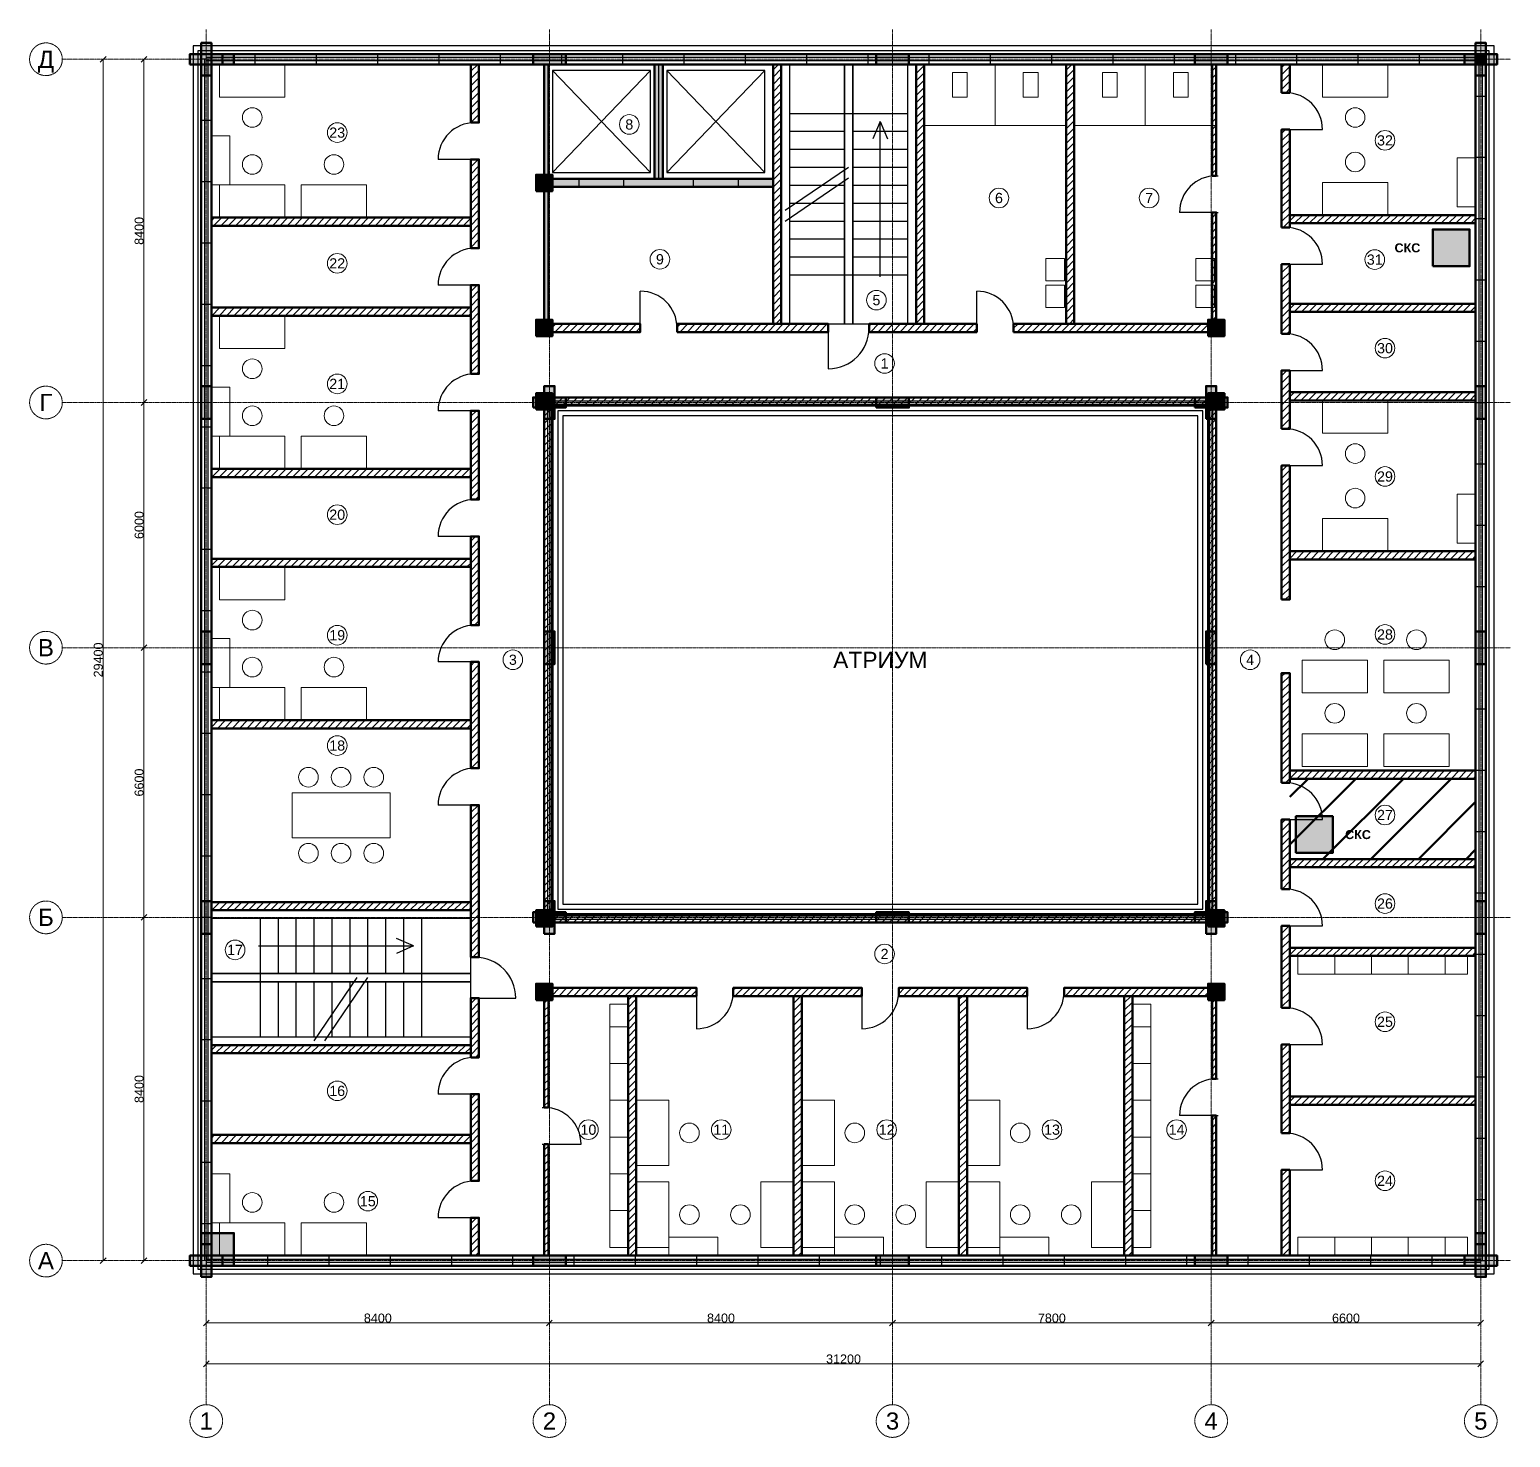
# Model space of a CAD drawing. Header units: millimetres. Extents: x -4325 to 31925, y -4325 to 30125.
import ezdxf
from ezdxf.enums import TextEntityAlignment as Align

# ---------------------------------------------------------------- set-up
doc = ezdxf.new("R2010")
doc.units = ezdxf.units.MM
doc.linetypes.add('CENTER2', pattern=[2.541, 1.587, -0.318, 0.318, -0.318])
for name, color, linetype, lineweight in [('A-ANNO-ROOM', 7, 'CONTINUOUS', 18), ('A-DIMS', 8, 'CONTINUOUS', 13), ('A-DOOR', 3, 'CONTINUOUS', 25), ('A-ELEV', 7, 'CONTINUOUS', 25), ('A-FACADE-PANEL', 8, 'CONTINUOUS', 25), ('A-FURN', 8, 'CONTINUOUS', 18), ('A-GLAZ-RIBBON', 5, 'CONTINUOUS', 25), ('A-GRID', 8, 'CENTER2', 13), ('A-HATCH', 9, 'CONTINUOUS', 9), ('A-OUTLINE', 7, 'CONTINUOUS', 50), ('A-SANI', 8, 'CONTINUOUS', 18), ('A-STAIR', 7, 'CONTINUOUS', 25), ('A-WALL-BLOCK', 9, 'CONTINUOUS', 50), ('A-WALL-RC', 7, 'CONTINUOUS', 50), ('E-SCS-RISER', 1, 'CONTINUOUS', 50), ('E-SERVER-ROOM', 1, 'CONTINUOUS', 50)]:
    doc.layers.add(name, color=color, linetype=linetype, lineweight=lineweight)
doc.styles.add('Arial', font='arial.ttf')
doc.styles.add('Arial-Bold', font='arialbd.ttf')
doc.styles.get("Standard").update_dxf_attribs({"font": 'arial.ttf'})

msp = doc.modelspace()

# ---------------------------------------------------------------- hatches: boundary and pattern name
at = {"layer": 'A-HATCH'}
h = msp.add_hatch(dxfattribs=at)
h.set_pattern_fill('ANSI31', scale=40)
h.paths.add_polyline_path([(6475, 27850), (6675, 27850), (6675, 29275), (6675, 29275), (6475, 29275), (6475, 29275)])
h = msp.add_hatch(dxfattribs=at)
h.set_pattern_fill('ANSI31', scale=40)
h.paths.add_polyline_path([(13875, 22925), (14075, 22925), (14075, 29275), (14075, 29275), (13875, 29275), (13875, 29275)])
h = msp.add_hatch(dxfattribs=at)
h.set_pattern_fill('ANSI31', scale=40)
h.paths.add_polyline_path([(17375, 22925), (17575, 22925), (17575, 29275), (17575, 29275), (17375, 29275), (17375, 29275)])
h = msp.add_hatch(dxfattribs=at)
h.set_pattern_fill('ANSI31', scale=40)
h.paths.add_polyline_path([(21050, 22925), (21250, 22925), (21250, 29275), (21250, 29275), (21050, 29275), (21050, 29275)])
h = msp.add_hatch(dxfattribs=at)
h.set_pattern_fill('ANSI31', scale=40)
h.paths.add_polyline_path([(24625, 26550), (24725, 26550), (24725, 29275), (24725, 29275), (24625, 29275), (24625, 29275)])
h = msp.add_hatch(dxfattribs=at)
h.set_pattern_fill('ANSI31', scale=40)
h.paths.add_polyline_path([(26325, 28580), (26525, 28580), (26525, 29275), (26525, 29275), (26325, 29275), (26325, 29275)])
h = msp.add_hatch(dxfattribs=at)
h.set_pattern_fill('ANSI31', scale=40)
h.paths.add_polyline_path([(26325, 25285), (26525, 25285), (26525, 27680), (26325, 27680)])
h = msp.add_hatch(dxfattribs=at)
h.set_pattern_fill('ANSI31', scale=40)
h.paths.add_polyline_path([(6475, 24775), (6675, 24775), (6675, 26950), (6475, 26950)])
h = msp.add_hatch(dxfattribs=at)
h.set_pattern_fill('ANSI31', scale=40)
h.paths.add_polyline_path([(125, 25325), (125, 25325), (6475, 25325), (6475, 25525), (125, 25525), (125, 25525)])
h = msp.add_hatch(dxfattribs=at)
h.set_pattern_fill('ANSI31', scale=40)
h.paths.add_polyline_path([(24625, 22925), (24725, 22925), (24725, 25650), (24625, 25650)])
h = msp.add_hatch(dxfattribs=at)
h.set_pattern_fill('ANSI31', scale=40)
h.paths.add_polyline_path([(26525, 25385), (31075, 25385), (31075, 25385), (31075, 25585), (31075, 25585), (26525, 25585)])
h = msp.add_hatch(dxfattribs=at)
h.set_pattern_fill('ANSI31', scale=40)
h.paths.add_polyline_path([(26325, 22683.5), (26525, 22683.5), (26525, 24385), (26325, 24385)])
h = msp.add_hatch(dxfattribs=at)
h.set_pattern_fill('ANSI31', scale=40)
h.paths.add_polyline_path([(6475, 21700), (6675, 21700), (6675, 23875), (6475, 23875)])
h = msp.add_hatch(dxfattribs=at)
h.set_pattern_fill('ANSI31', scale=40)
h.paths.add_polyline_path([(125, 23125), (125, 23125), (6475, 23125), (6475, 23325), (125, 23325), (125, 23325)])
h = msp.add_hatch(dxfattribs=at)
h.set_pattern_fill('ANSI31', scale=40)
h.paths.add_polyline_path([(26525, 23217), (31075, 23217), (31075, 23217), (31075, 23417), (31075, 23417), (26525, 23417)])
h = msp.add_hatch(dxfattribs=at)
h.set_pattern_fill('ANSI31', scale=40)
h.paths.add_polyline_path([(8275, 22725), (10625, 22725), (10625, 22925), (8275, 22925)])
h = msp.add_hatch(dxfattribs=at)
h.set_pattern_fill('ANSI31', scale=40)
h.paths.add_polyline_path([(11525, 22725), (15225, 22725), (15225, 22925), (11525, 22925)])
h = msp.add_hatch(dxfattribs=at)
h.set_pattern_fill('ANSI31', scale=40)
h.paths.add_polyline_path([(16225, 22725), (18862.5, 22725), (18862.5, 22925), (16225, 22925)])
h = msp.add_hatch(dxfattribs=at)
h.set_pattern_fill('ANSI31', scale=40)
h.paths.add_polyline_path([(19762.5, 22725), (24725, 22725), (24725, 22925), (19762.5, 22925)])
h = msp.add_hatch(dxfattribs=at)
h.set_pattern_fill('ANSI31', scale=40)
h.paths.add_polyline_path([(26325, 20355), (26525, 20355), (26525, 21783.5), (26325, 21783.5)])
h = msp.add_hatch(dxfattribs=at)
h.set_pattern_fill('ANSI31', scale=40)
h.paths.add_polyline_path([(8275, 20925), (24725, 20925), (24725, 21125), (8275, 21125)])
h = msp.add_hatch(dxfattribs=at)
h.set_pattern_fill('ANSI31', scale=40)
h.paths.add_polyline_path([(26525, 21050), (31075, 21050), (31075, 21050), (31075, 21250), (31075, 21250), (26525, 21250)])
h = msp.add_hatch(dxfattribs=at)
h.set_pattern_fill('ANSI31', scale=40)
h.paths.add_polyline_path([(6475, 18625), (6675, 18625), (6675, 20800), (6475, 20800)])
h = msp.add_hatch(dxfattribs=at)
h.set_pattern_fill('ANSI31', scale=40)
h.paths.add_polyline_path([(8275, 8475), (8475, 8475), (8475, 20925), (8275, 20925)])
h = msp.add_hatch(dxfattribs=at)
h.set_pattern_fill('ANSI31', scale=40)
h.paths.add_polyline_path([(24525, 8475), (24725, 8475), (24725, 20925), (24525, 20925)])
h = msp.add_hatch(dxfattribs=at)
h.set_pattern_fill('ANSI31', scale=40)
h.paths.add_polyline_path([(125, 19175), (125, 19175), (6475, 19175), (6475, 19375), (125, 19375), (125, 19375)])
h = msp.add_hatch(dxfattribs=at)
h.set_pattern_fill('ANSI31', scale=40)
h.paths.add_polyline_path([(26325, 16177), (26525, 16177), (26525, 19455), (26325, 19455)])
h = msp.add_hatch(dxfattribs=at)
h.set_pattern_fill('ANSI31', scale=40)
h.paths.add_polyline_path([(6475, 15550), (6675, 15550), (6675, 17725), (6475, 17725)])
h = msp.add_hatch(dxfattribs=at)
h.set_pattern_fill('ANSI31', scale=40)
h.paths.add_polyline_path([(125, 16975), (125, 16975), (6475, 16975), (6475, 17175), (125, 17175), (125, 17175)])
h = msp.add_hatch(dxfattribs=at)
h.set_pattern_fill('ANSI31', scale=40)
h.paths.add_polyline_path([(26525, 17160), (31075, 17160), (31075, 17160), (31075, 17360), (31075, 17360), (26525, 17360)])
h = msp.add_hatch(dxfattribs=at)
h.set_pattern_fill('ANSI31', scale=40)
h.paths.add_polyline_path([(6475, 12050), (6675, 12050), (6675, 14650), (6475, 14650)])
h = msp.add_hatch(dxfattribs=at)
h.set_pattern_fill('ANSI31', scale=40)
h.paths.add_polyline_path([(26325, 11694), (26525, 11694), (26525, 14377), (26325, 14377)])
h = msp.add_hatch(dxfattribs=at)
h.set_pattern_fill('ANSI31', scale=40)
h.paths.add_polyline_path([(125, 13025), (125, 13025), (6475, 13025), (6475, 13225), (125, 13225), (125, 13225)])
h = msp.add_hatch(dxfattribs=at)
h.set_pattern_fill('ANSI31', scale=40)
h.paths.add_polyline_path([(26525, 11794), (31075, 11794), (31075, 11794), (31075, 11994), (31075, 11994), (26525, 11994)])
h = msp.add_hatch(dxfattribs=at)
h.set_pattern_fill('ANSI31', scale=40)
h.paths.add_polyline_path([(6475, 7425), (6675, 7425), (6675, 11150), (6475, 11150)])
h = msp.add_hatch(dxfattribs=at)
h.set_pattern_fill('ANSI31', scale=40)
h.paths.add_polyline_path([(26325, 9092), (26525, 9092), (26525, 10794), (26325, 10794)])
h = msp.add_hatch(dxfattribs=at)
h.set_pattern_fill('ANSI31', scale=40)
h.paths.add_polyline_path([(26525, 9626), (31075, 9626), (31075, 9626), (31075, 9826), (31075, 9826), (26525, 9826)])
h = msp.add_hatch(dxfattribs=at)
h.set_pattern_fill('ANSI31', scale=40)
h.paths.add_polyline_path([(125, 8575), (125, 8575), (6475, 8575), (6475, 8775), (125, 8775), (125, 8775)])
h = msp.add_hatch(dxfattribs=at)
h.set_pattern_fill('ANSI31', scale=40)
h.paths.add_polyline_path([(8275, 8275), (24725, 8275), (24725, 8475), (8275, 8475)])
h = msp.add_hatch(dxfattribs=at)
h.set_pattern_fill('ANSI31', scale=40)
h.paths.add_polyline_path([(26325, 6186.5), (26525, 6186.5), (26525, 8192), (26325, 8192)])
h = msp.add_hatch(dxfattribs=at)
h.set_pattern_fill('ANSI31', scale=40)
h.paths.add_polyline_path([(26525, 7458), (31075, 7458), (31075, 7458), (31075, 7658), (31075, 7658), (26525, 7658)])
h = msp.add_hatch(dxfattribs=at)
h.set_pattern_fill('ANSI31', scale=40)
h.paths.add_polyline_path([(8275, 6475), (12001.5, 6475), (12001.5, 6675), (8275, 6675)])
h = msp.add_hatch(dxfattribs=at)
h.set_pattern_fill('ANSI31', scale=40)
h.paths.add_polyline_path([(12901.5, 6475), (16050, 6475), (16050, 6675), (12901.5, 6675)])
h = msp.add_hatch(dxfattribs=at)
h.set_pattern_fill('ANSI31', scale=40)
h.paths.add_polyline_path([(16950, 6475), (20098.5, 6475), (20098.5, 6675), (16950, 6675)])
h = msp.add_hatch(dxfattribs=at)
h.set_pattern_fill('ANSI31', scale=40)
h.paths.add_polyline_path([(20998.5, 6475), (24725, 6475), (24725, 6675), (20998.5, 6675)])
h = msp.add_hatch(dxfattribs=at)
h.set_pattern_fill('ANSI31', scale=40)
h.paths.add_polyline_path([(6475, 4975), (6675, 4975), (6675, 6425), (6475, 6425)])
h = msp.add_hatch(dxfattribs=at)
h.set_pattern_fill('ANSI31', scale=40)
h.paths.add_polyline_path([(8275, 3750), (8375, 3750), (8375, 6475), (8275, 6475)])
h = msp.add_hatch(dxfattribs=at)
h.set_pattern_fill('ANSI31', scale=40)
h.paths.add_polyline_path([(10327, 125), (10527, 125), (10527, 125), (10527, 6475), (10327, 6475), (10327, 125)])
h = msp.add_hatch(dxfattribs=at)
h.set_pattern_fill('ANSI31', scale=40)
h.paths.add_polyline_path([(14376, 125), (14576, 125), (14576, 125), (14576, 6475), (14376, 6475), (14376, 125)])
h = msp.add_hatch(dxfattribs=at)
h.set_pattern_fill('ANSI31', scale=40)
h.paths.add_polyline_path([(18424, 125), (18624, 125), (18624, 125), (18624, 6475), (18424, 6475), (18424, 125)])
h = msp.add_hatch(dxfattribs=at)
h.set_pattern_fill('ANSI31', scale=40)
h.paths.add_polyline_path([(22473, 125), (22673, 125), (22673, 125), (22673, 6475), (22473, 6475), (22473, 125)])
h = msp.add_hatch(dxfattribs=at)
h.set_pattern_fill('ANSI31', scale=40)
h.paths.add_polyline_path([(24625, 4450), (24725, 4450), (24725, 6475), (24625, 6475)])
h = msp.add_hatch(dxfattribs=at)
h.set_pattern_fill('ANSI31', scale=40)
h.paths.add_polyline_path([(125, 5075), (125, 5075), (6475, 5075), (6475, 5275), (125, 5275), (125, 5275)])
h = msp.add_hatch(dxfattribs=at)
h.set_pattern_fill('ANSI31', scale=40)
h.paths.add_polyline_path([(26325, 3120), (26525, 3120), (26525, 5286.5), (26325, 5286.5)])
h = msp.add_hatch(dxfattribs=at)
h.set_pattern_fill('ANSI31', scale=40)
h.paths.add_polyline_path([(6475, 1950), (6675, 1950), (6675, 4075), (6475, 4075)])
h = msp.add_hatch(dxfattribs=at)
h.set_pattern_fill('ANSI31', scale=40)
h.paths.add_polyline_path([(26525, 3815), (31075, 3815), (31075, 3815), (31075, 4015), (31075, 4015), (26525, 4015)])
h = msp.add_hatch(dxfattribs=at)
h.set_pattern_fill('ANSI31', scale=40)
h.paths.add_polyline_path([(24625, 125), (24725, 125), (24725, 125), (24725, 3550), (24625, 3550), (24625, 125)])
h = msp.add_hatch(dxfattribs=at)
h.set_pattern_fill('ANSI31', scale=40)
h.paths.add_polyline_path([(125, 2875), (125, 2875), (6475, 2875), (6475, 3075), (125, 3075), (125, 3075)])
h = msp.add_hatch(dxfattribs=at)
h.set_pattern_fill('ANSI31', scale=40)
h.paths.add_polyline_path([(8275, 125), (8375, 125), (8375, 125), (8375, 2850), (8275, 2850), (8275, 125)])
h = msp.add_hatch(dxfattribs=at)
h.set_pattern_fill('ANSI31', scale=40)
h.paths.add_polyline_path([(26325, 125), (26525, 125), (26525, 125), (26525, 2220), (26325, 2220), (26325, 125)])
h = msp.add_hatch(dxfattribs=at)
h.set_pattern_fill('ANSI31', scale=40)
h.paths.add_polyline_path([(6475, 125), (6675, 125), (6675, 125), (6675, 1050), (6475, 1050), (6475, 125)])
at = {"layer": 'A-WALL-RC'}
h = msp.add_hatch(color=7, dxfattribs=at)
h.dxf.hatch_style = 1
h.paths.add_polyline_path([(-125, 29000), (125, 29000), (125, 29800), (-125, 29800)])
h = msp.add_hatch(color=7, dxfattribs=at)
h.dxf.hatch_style = 1
h.paths.add_polyline_path([(31075, 29000), (31325, 29000), (31325, 29800), (31075, 29800)])
h = msp.add_hatch(color=7, dxfattribs=at)
h.dxf.hatch_style = 1
h.paths.add_polyline_path([(-400, 29275), (400, 29275), (400, 29525), (-400, 29525)])
h = msp.add_hatch(color=7, dxfattribs=at)
h.dxf.hatch_style = 1
h.paths.add_polyline_path([(-125, 29275), (675, 29275), (675, 29525), (-125, 29525)])
h = msp.add_hatch(color=7, dxfattribs=at)
h.dxf.hatch_style = 1
h.paths.add_polyline_path([(8000, 29275), (8800, 29275), (8800, 29525), (8000, 29525)])
h = msp.add_hatch(color=7, dxfattribs=at)
h.dxf.hatch_style = 1
h.paths.add_polyline_path([(16400, 29275), (17200, 29275), (17200, 29525), (16400, 29525)])
h = msp.add_hatch(color=7, dxfattribs=at)
h.dxf.hatch_style = 1
h.paths.add_polyline_path([(24200, 29275), (25000, 29275), (25000, 29525), (24200, 29525)])
h = msp.add_hatch(color=7, dxfattribs=at)
h.dxf.hatch_style = 1
h.paths.add_polyline_path([(30800, 29275), (31600, 29275), (31600, 29525), (30800, 29525)])
h = msp.add_hatch(color=7, dxfattribs=at)
h.dxf.hatch_style = 1
h.paths.add_polyline_path([(31075, 29275), (31325, 29275), (31325, 29525), (31075, 29525)])
h = msp.add_hatch(color=7, dxfattribs=at)
h.dxf.hatch_style = 1
h.paths.add_polyline_path([(8275, 26475), (8375, 26475), (8375, 29275), (8375, 29275), (8275, 29275), (8275, 29275)])
h = msp.add_hatch(color=7, dxfattribs=at)
h.dxf.hatch_style = 1
h.paths.add_polyline_path([(10975, 26475), (11175, 26475), (11175, 29275), (11175, 29275), (10975, 29275), (10975, 29275)])
h = msp.add_hatch(color=7, dxfattribs=at)
h.dxf.hatch_style = 1
h.paths.add_polyline_path([(8075, 26175), (8475, 26175), (8475, 26575), (8075, 26575)])
h = msp.add_hatch(color=7, dxfattribs=at)
h.dxf.hatch_style = 1
h.paths.add_polyline_path([(8275, 26275), (13875, 26275), (13875, 26475), (8275, 26475)])
h = msp.add_hatch(color=7, dxfattribs=at)
h.dxf.hatch_style = 1
h.paths.add_polyline_path([(8275, 22925), (8375, 22925), (8375, 26275), (8275, 26275)])
h = msp.add_hatch(color=7, dxfattribs=at)
h.dxf.hatch_style = 1
h.paths.add_polyline_path([(8075, 22625), (8475, 22625), (8475, 23025), (8075, 23025)])
h = msp.add_hatch(color=7, dxfattribs=at)
h.dxf.hatch_style = 1
h.paths.add_polyline_path([(24525, 22625), (24925, 22625), (24925, 23025), (24525, 23025)])
h = msp.add_hatch(color=7, dxfattribs=at)
h.dxf.hatch_style = 1
h.paths.add_polyline_path([(-125, 20600), (125, 20600), (125, 21400), (-125, 21400)])
h = msp.add_hatch(color=7, dxfattribs=at)
h.dxf.hatch_style = 1
h.paths.add_polyline_path([(8275, 20600), (8525, 20600), (8525, 21400), (8275, 21400)])
h = msp.add_hatch(color=7, dxfattribs=at)
h.dxf.hatch_style = 1
h.paths.add_polyline_path([(24475, 20600), (24725, 20600), (24725, 21400), (24475, 21400)])
h = msp.add_hatch(color=7, dxfattribs=at)
h.dxf.hatch_style = 1
h.paths.add_polyline_path([(31075, 20600), (31325, 20600), (31325, 21400), (31075, 21400)])
h = msp.add_hatch(color=7, dxfattribs=at)
h.dxf.hatch_style = 1
h.paths.add_polyline_path([(8000, 20875), (8800, 20875), (8800, 21125), (8000, 21125)])
h = msp.add_hatch(color=7, dxfattribs=at)
h.dxf.hatch_style = 1
h.paths.add_polyline_path([(8075, 20825), (8475, 20825), (8475, 21225), (8075, 21225)])
h = msp.add_hatch(color=7, dxfattribs=at)
h.dxf.hatch_style = 1
h.paths.add_polyline_path([(16400, 20875), (17200, 20875), (17200, 21125), (16400, 21125)])
h = msp.add_hatch(color=7, dxfattribs=at)
h.dxf.hatch_style = 1
h.paths.add_polyline_path([(24200, 20875), (25000, 20875), (25000, 21125), (24200, 21125)])
h = msp.add_hatch(color=7, dxfattribs=at)
h.dxf.hatch_style = 1
h.paths.add_polyline_path([(24525, 20825), (24925, 20825), (24925, 21225), (24525, 21225)])
h = msp.add_hatch(color=7, dxfattribs=at)
h.dxf.hatch_style = 1
h.paths.add_polyline_path([(-125, 14600), (125, 14600), (125, 15400), (-125, 15400)])
h = msp.add_hatch(color=7, dxfattribs=at)
h.dxf.hatch_style = 1
h.paths.add_polyline_path([(8275, 14600), (8525, 14600), (8525, 15400), (8275, 15400)])
h = msp.add_hatch(color=7, dxfattribs=at)
h.dxf.hatch_style = 1
h.paths.add_polyline_path([(24475, 14600), (24725, 14600), (24725, 15400), (24475, 15400)])
h = msp.add_hatch(color=7, dxfattribs=at)
h.dxf.hatch_style = 1
h.paths.add_polyline_path([(31075, 14600), (31325, 14600), (31325, 15400), (31075, 15400)])
h = msp.add_hatch(color=7, dxfattribs=at)
h.dxf.hatch_style = 1
h.paths.add_polyline_path([(-125, 8000), (125, 8000), (125, 8800), (-125, 8800)])
h = msp.add_hatch(color=7, dxfattribs=at)
h.dxf.hatch_style = 1
h.paths.add_polyline_path([(8275, 8000), (8525, 8000), (8525, 8800), (8275, 8800)])
h = msp.add_hatch(color=7, dxfattribs=at)
h.dxf.hatch_style = 1
h.paths.add_polyline_path([(24475, 8000), (24725, 8000), (24725, 8800), (24475, 8800)])
h = msp.add_hatch(color=7, dxfattribs=at)
h.dxf.hatch_style = 1
h.paths.add_polyline_path([(31075, 8000), (31325, 8000), (31325, 8800), (31075, 8800)])
h = msp.add_hatch(color=7, dxfattribs=at)
h.dxf.hatch_style = 1
h.paths.add_polyline_path([(8000, 8275), (8800, 8275), (8800, 8525), (8000, 8525)])
h = msp.add_hatch(color=7, dxfattribs=at)
h.dxf.hatch_style = 1
h.paths.add_polyline_path([(8075, 8175), (8475, 8175), (8475, 8575), (8075, 8575)])
h = msp.add_hatch(color=7, dxfattribs=at)
h.dxf.hatch_style = 1
h.paths.add_polyline_path([(16400, 8275), (17200, 8275), (17200, 8525), (16400, 8525)])
h = msp.add_hatch(color=7, dxfattribs=at)
h.dxf.hatch_style = 1
h.paths.add_polyline_path([(24200, 8275), (25000, 8275), (25000, 8525), (24200, 8525)])
h = msp.add_hatch(color=7, dxfattribs=at)
h.dxf.hatch_style = 1
h.paths.add_polyline_path([(24525, 8175), (24925, 8175), (24925, 8575), (24525, 8575)])
h = msp.add_hatch(color=7, dxfattribs=at)
h.dxf.hatch_style = 1
h.paths.add_polyline_path([(8075, 6375), (8475, 6375), (8475, 6775), (8075, 6775)])
h = msp.add_hatch(color=7, dxfattribs=at)
h.dxf.hatch_style = 1
h.paths.add_polyline_path([(24525, 6375), (24925, 6375), (24925, 6775), (24525, 6775)])
h = msp.add_hatch(color=7, dxfattribs=at)
h.dxf.hatch_style = 1
h.paths.add_polyline_path([(-125, -125), (675, -125), (675, 675), (-125, 675)])
h = msp.add_hatch(color=7, dxfattribs=at)
h.dxf.hatch_style = 1
h.paths.add_polyline_path([(-125, -400), (125, -400), (125, 400), (-125, 400)])
h = msp.add_hatch(color=7, dxfattribs=at)
h.dxf.hatch_style = 1
h.paths.add_polyline_path([(31075, -125), (31325, -125), (31325, 675), (31075, 675)])
h = msp.add_hatch(color=7, dxfattribs=at)
h.dxf.hatch_style = 1
h.paths.add_polyline_path([(31075, -400), (31325, -400), (31325, 400), (31075, 400)])
h = msp.add_hatch(color=7, dxfattribs=at)
h.dxf.hatch_style = 1
h.paths.add_polyline_path([(-400, -125), (400, -125), (400, 125), (-400, 125)])
h = msp.add_hatch(color=7, dxfattribs=at)
h.dxf.hatch_style = 1
h.paths.add_polyline_path([(8000, -125), (8800, -125), (8800, 125), (8000, 125)])
h = msp.add_hatch(color=7, dxfattribs=at)
h.dxf.hatch_style = 1
h.paths.add_polyline_path([(16400, -125), (17200, -125), (17200, 125), (16400, 125)])
h = msp.add_hatch(color=7, dxfattribs=at)
h.dxf.hatch_style = 1
h.paths.add_polyline_path([(24200, -125), (25000, -125), (25000, 125), (24200, 125)])
h = msp.add_hatch(color=7, dxfattribs=at)
h.dxf.hatch_style = 1
h.paths.add_polyline_path([(30800, -125), (31600, -125), (31600, 125), (30800, 125)])
at = {"layer": 'E-SCS-RISER'}
h = msp.add_hatch(color=7, dxfattribs=at)
h.dxf.hatch_style = 1
h.paths.add_polyline_path([(30025, 24335), (30925, 24335), (30925, 25235), (30025, 25235)])
h = msp.add_hatch(color=7, dxfattribs=at)
h.dxf.hatch_style = 1
h.paths.add_polyline_path([(26675, 9976), (27575, 9976), (27575, 10876), (26675, 10876)])
at = {"layer": 'E-SERVER-ROOM'}
h = msp.add_hatch(dxfattribs=at)
h.set_pattern_fill('ANSI31', scale=260)
h.paths.add_polyline_path([(26525, 9826), (31075, 9826), (31075, 11794), (26525, 11794)])

# ---------------------------------------------------------------- linework, layer by layer
at = {"layer": 'A-ANNO-ROOM'}
for centre in [(10355, 27805), (3205, 27605), (28855, 27415), (19405, 26005), (23080, 26005), (11105, 24505), (28605, 24497), (3205, 24405), (16405, 23505), (28855, 22330), (16605, 21955), (3205, 21455), (28855, 19190), (3205, 18255), (3205, 15305), (28855, 15324), (7505, 14705), (25555, 14705), (3205, 12605), (28855, 10906), (28855, 8738), (705, 7605), (16605, 7505), (28855, 5845), (3205, 4155), (9355, 3205), (12607, 3205), (16656, 3205), (20704, 3205), (23753, 3205), (28855, 1955), (3955, 1455)]:
    msp.add_circle(centre, 240, dxfattribs=at)
at = {"layer": 'A-DIMS'}
for p, q in [((-2595.71, 29329.29), (-2454.29, 29470.71)), ((-2525, 0), (-2525, 29400)), ((-1595.71, 29329.29), (-1454.29, 29470.71)), ((-1525, 21000), (-1525, 29400)), ((-1595.71, 20929.29), (-1454.29, 21070.71)), ((-1595.71, 20929.29), (-1454.29, 21070.71)), ((-1525, 15000), (-1525, 21000)), ((-1595.71, 14929.29), (-1454.29, 15070.71)), ((-1595.71, 14929.29), (-1454.29, 15070.71)), ((-1525, 8400), (-1525, 15000)), ((-1595.71, 8329.29), (-1454.29, 8470.71)), ((-1595.71, 8329.29), (-1454.29, 8470.71)), ((-1525, 0), (-1525, 8400)), ((-2595.71, -70.71), (-2454.29, 70.71)), ((-1595.71, -70.71), (-1454.29, 70.71)), ((-70.71, -1595.71), (70.71, -1454.29)), ((0, -1525), (8400, -1525)), ((8329.29, -1595.71), (8470.71, -1454.29)), ((8329.29, -1595.71), (8470.71, -1454.29)), ((8400, -1525), (16800, -1525)), ((16729.29, -1595.71), (16870.71, -1454.29)), ((16729.29, -1595.71), (16870.71, -1454.29)), ((16800, -1525), (24600, -1525)), ((24529.29, -1595.71), (24670.71, -1454.29)), ((24529.29, -1595.71), (24670.71, -1454.29)), ((24600, -1525), (31200, -1525)), ((31129.29, -1595.71), (31270.71, -1454.29)), ((-70.71, -2595.71), (70.71, -2454.29)), ((0, -2525), (31200, -2525)), ((31129.29, -2595.71), (31270.71, -2454.29))]:
    msp.add_line(p, q, dxfattribs=at)
at = {"layer": 'A-DOOR'}
for p, q in [((26325, 28580), (26525, 28580)), ((6475, 27850), (6675, 27850)), ((26325, 27680), (26525, 27680)), ((26425, 27680), (27325, 27680)), ((6575, 26950), (5675, 26950)), ((6475, 26950), (6675, 26950)), ((9125, 26275), (9125, 26475)), ((10225, 26275), (10225, 26475)), ((11925, 26275), (11925, 26475)), ((13025, 26275), (13025, 26475)), ((24675, 26550), (24775, 26550)), ((24725, 25650), (23825, 25650)), ((24675, 25650), (24775, 25650)), ((26325, 25285), (26525, 25285)), ((6475, 24775), (6675, 24775)), ((26325, 24385), (26525, 24385)), ((26425, 24385), (27325, 24385)), ((6575, 23875), (5675, 23875)), ((6475, 23875), (6675, 23875)), ((10625, 22825), (10625, 23725)), ((18862.5, 22825), (18862.5, 23725)), ((10625, 22725), (10625, 22925)), ((11525, 22725), (11525, 22925)), ((15225, 22725), (15225, 22925)), ((16225, 22725), (16225, 22925)), ((18862.5, 22725), (18862.5, 22925)), ((19762.5, 22725), (19762.5, 22925)), ((15225, 22825), (15225, 21825)), ((26325, 22683.5), (26525, 22683.5)), ((26325, 21783.5), (26525, 21783.5)), ((26425, 21783.5), (27325, 21783.5)), ((6475, 21700), (6675, 21700)), ((6575, 20800), (5675, 20800)), ((6475, 20800), (6675, 20800)), ((26325, 20355), (26525, 20355)), ((26325, 19455), (26525, 19455)), ((26425, 19455), (27325, 19455)), ((6475, 18625), (6675, 18625)), ((6575, 17725), (5675, 17725)), ((6475, 17725), (6675, 17725)), ((26325, 16177), (26525, 16177)), ((6475, 15550), (6675, 15550)), ((6575, 14650), (5675, 14650)), ((6475, 14650), (6675, 14650)), ((26325, 14377), (26525, 14377)), ((6475, 12050), (6675, 12050)), ((26325, 11694), (26525, 11694)), ((6575, 11150), (5675, 11150)), ((6475, 11150), (6675, 11150)), ((26325, 10794), (26525, 10794)), ((26425, 10794), (27325, 10794)), ((26325, 9092), (26525, 9092)), ((26325, 8192), (26525, 8192)), ((26425, 8192), (27325, 8192)), ((6475, 7425), (6675, 7425)), ((12001.5, 6475), (12001.5, 6675)), ((12001.5, 6575), (12001.5, 5675)), ((12901.5, 6475), (12901.5, 6675)), ((16050, 6475), (16050, 6675)), ((16050, 6575), (16050, 5675)), ((16950, 6475), (16950, 6675)), ((20098.5, 6475), (20098.5, 6675)), ((20098.5, 6575), (20098.5, 5675)), ((20998.5, 6475), (20998.5, 6675)), ((6475, 6425), (6675, 6425)), ((6575, 6425), (7575, 6425)), ((26325, 6186.5), (26525, 6186.5)), ((26325, 5286.5), (26525, 5286.5)), ((26425, 5286.5), (27325, 5286.5)), ((6475, 4975), (6675, 4975)), ((24675, 4450), (24775, 4450)), ((6575, 4075), (5675, 4075)), ((6475, 4075), (6675, 4075)), ((8225, 3750), (8325, 3750)), ((24725, 3550), (23825, 3550)), ((24675, 3550), (24775, 3550)), ((26325, 3120), (26525, 3120)), ((8225, 2850), (8325, 2850)), ((8275, 2850), (9175, 2850)), ((26325, 2220), (26525, 2220)), ((26425, 2220), (27325, 2220)), ((6475, 1950), (6675, 1950)), ((6575, 1050), (5675, 1050)), ((6475, 1050), (6675, 1050))]:
    msp.add_line(p, q, dxfattribs=at)
for centre, radius, start, end in [((26425, 27680), 900, 0, 90), ((6575, 26950), 900, 90, 180), ((24725, 25650), 900, 90, 180), ((26425, 24385), 900, 0, 90), ((6575, 23875), 900, 90, 180), ((10625, 22825), 900, 0, 90), ((18862.5, 22825), 900, 0, 90), ((15225, 22825), 1000, -90, 0), ((26425, 21783.5), 900, 0, 90), ((6575, 20800), 900, 90, 180), ((26425, 19455), 900, 0, 90), ((6575, 17725), 900, 90, 180), ((6575, 14650), 900, 90, 180), ((6575, 11150), 900, 90, 180), ((26425, 10794), 900, 0, 90), ((26425, 8192), 900, 0, 90), ((6575, 6425), 1000, 0, 90), ((12001.5, 6575), 900, -90, 0), ((16050, 6575), 900, -90, 0), ((20098.5, 6575), 900, -90, 0), ((26425, 5286.5), 900, 0, 90), ((6575, 4075), 900, 90, 180), ((24725, 3550), 900, 90, 180), ((8275, 2850), 900, 0, 90), ((26425, 2220), 900, 0, 90), ((6575, 1050), 900, 90, 180)]:
    msp.add_arc(centre, radius, start, end, dxfattribs=at)
at = {"layer": 'A-ELEV'}
for p, q in [((8475, 26625), (10875, 29125)), ((8475, 29125), (10875, 26625)), ((11075, 26475), (11075, 29275)), ((11275, 26625), (13675, 29125)), ((11275, 29125), (13675, 26625))]:
    msp.add_line(p, q, dxfattribs=at)
for points in [[(8475, 26625), (10875, 26625), (10875, 29125), (8475, 29125)], [(11275, 26625), (13675, 26625), (13675, 29125), (11275, 29125)]]:
    msp.add_lwpolyline(points, close=True, dxfattribs=at)
at = {"layer": 'A-FACADE-PANEL'}
for points in [[(-325, -325), (31525, -325), (31525, 29725), (-325, 29725)], [(-205, -205), (31405, -205), (31405, 29605), (-205, 29605)], [(8605, 8605), (24395, 8605), (24395, 20795), (8605, 20795)], [(8725, 8725), (24275, 8725), (24275, 20675), (8725, 20675)]]:
    msp.add_lwpolyline(points, close=True, dxfattribs=at)
at = {"layer": 'A-FURN'}
for p, q in [((27625, 7008), (27625, 7458)), ((28525, 7008), (28525, 7458)), ((29425, 7008), (29425, 7458)), ((30325, 7008), (30325, 7458)), ((9877, 5725), (10327, 5725)), ((22673, 5725), (23123, 5725)), ((9877, 4825), (10327, 4825)), ((22673, 4825), (23123, 4825)), ((9877, 3925), (10327, 3925)), ((22673, 3925), (23123, 3925)), ((9877, 3025), (10327, 3025)), ((22673, 3025), (23123, 3025)), ((9877, 2125), (10327, 2125)), ((22673, 2125), (23123, 2125)), ((9877, 1225), (10327, 1225)), ((22673, 1225), (23123, 1225)), ((27625, 125), (27625, 575)), ((28525, 125), (28525, 575)), ((29425, 125), (29425, 575)), ((30325, 125), (30325, 575))]:
    msp.add_line(p, q, dxfattribs=at)
for points in [[(325, 28475), (1925, 28475), (1925, 29275), (325, 29275)], [(27325, 28475), (28925, 28475), (28925, 29275), (27325, 29275)], [(125, 26325), (575, 26325), (575, 27525), (125, 27525)], [(30625, 25785), (31075, 25785), (31075, 26985), (30625, 26985)], [(325, 25525), (1925, 25525), (1925, 26325), (325, 26325)], [(2325, 25525), (3925, 25525), (3925, 26325), (2325, 26325)], [(27325, 25585), (28925, 25585), (28925, 26385), (27325, 26385)], [(325, 22325), (1925, 22325), (1925, 23125), (325, 23125)], [(125, 20175), (575, 20175), (575, 21375), (125, 21375)], [(27325, 20250), (28925, 20250), (28925, 21050), (27325, 21050)], [(325, 19375), (1925, 19375), (1925, 20175), (325, 20175)], [(2325, 19375), (3925, 19375), (3925, 20175), (2325, 20175)], [(30625, 17560), (31075, 17560), (31075, 18760), (30625, 18760)], [(27325, 17360), (28925, 17360), (28925, 18160), (27325, 18160)], [(325, 16175), (1925, 16175), (1925, 16975), (325, 16975)], [(125, 14025), (575, 14025), (575, 15225), (125, 15225)], [(26825, 13894), (28425, 13894), (28425, 14694), (26825, 14694)], [(28825, 13894), (30425, 13894), (30425, 14694), (28825, 14694)], [(325, 13225), (1925, 13225), (1925, 14025), (325, 14025)], [(2325, 13225), (3925, 13225), (3925, 14025), (2325, 14025)], [(26825, 12094), (28425, 12094), (28425, 12894), (26825, 12894)], [(28825, 12094), (30425, 12094), (30425, 12894), (28825, 12894)], [(2100, 10350), (4500, 10350), (4500, 11450), (2100, 11450)], [(26725, 7008), (30875, 7008), (30875, 7458), (26725, 7458)], [(9877, 325), (10327, 325), (10327, 6275), (9877, 6275)], [(22673, 325), (23123, 325), (23123, 6275), (22673, 6275)], [(10527, 2325), (11327, 2325), (11327, 3925), (10527, 3925)], [(14576, 2325), (15376, 2325), (15376, 3925), (14576, 3925)], [(18624, 2325), (19424, 2325), (19424, 3925), (18624, 3925)], [(125, 925), (575, 925), (575, 2125), (125, 2125)], [(10527, 325), (11327, 325), (11327, 1925), (10527, 1925)], [(13576, 325), (14376, 325), (14376, 1925), (13576, 1925)], [(14576, 325), (15376, 325), (15376, 1925), (14576, 1925)], [(17624, 325), (18424, 325), (18424, 1925), (17624, 1925)], [(18624, 325), (19424, 325), (19424, 1925), (18624, 1925)], [(21673, 325), (22473, 325), (22473, 1925), (21673, 1925)], [(325, 125), (1925, 125), (1925, 925), (325, 925)], [(2325, 125), (3925, 125), (3925, 925), (2325, 925)], [(11327, 125), (12527, 125), (12527, 575), (11327, 575)], [(15376, 125), (16576, 125), (16576, 575), (15376, 575)], [(19424, 125), (20624, 125), (20624, 575), (19424, 575)], [(26725, 125), (30875, 125), (30875, 575), (26725, 575)]]:
    msp.add_lwpolyline(points, close=True, dxfattribs=at)
for centre in [(1125, 27975), (28125, 27975), (1125, 26825), (3125, 26825), (28125, 26885), (1125, 21825), (1125, 20675), (3125, 20675), (28125, 19750), (28125, 18660), (1125, 15675), (27625, 15194), (29625, 15194), (1125, 14525), (3125, 14525), (27625, 13394), (29625, 13394), (2500, 11830), (3300, 11830), (4100, 11830), (2500, 9970), (3300, 9970), (4100, 9970), (11827, 3125), (15876, 3125), (19924, 3125), (1125, 1425), (3125, 1425), (11827, 1125), (13076, 1125), (15876, 1125), (17124, 1125), (19924, 1125), (21173, 1125)]:
    msp.add_circle(centre, 240, dxfattribs=at)
at = {"layer": 'A-GLAZ-RIBBON'}
for p, q in [((125, 29400), (-125, 29400)), ((-40, 29400), (-40, 0)), ((31200, 29440), (0, 29440)), ((40, 29400), (40, 0)), ((1200, 29275), (1200, 29525)), ((2700, 29275), (2700, 29525)), ((4200, 29275), (4200, 29525)), ((5700, 29275), (5700, 29525)), ((7200, 29275), (7200, 29525)), ((8700, 29275), (8700, 29525)), ((10200, 29275), (10200, 29525)), ((11700, 29275), (11700, 29525)), ((13200, 29275), (13200, 29525)), ((14700, 29275), (14700, 29525)), ((16200, 29275), (16200, 29525)), ((17700, 29275), (17700, 29525)), ((19200, 29275), (19200, 29525)), ((20700, 29275), (20700, 29525)), ((22200, 29275), (22200, 29525)), ((23700, 29275), (23700, 29525)), ((25200, 29275), (25200, 29525)), ((26700, 29275), (26700, 29525)), ((28200, 29275), (28200, 29525)), ((29700, 29275), (29700, 29525)), ((31160, 0), (31160, 29400)), ((31200, 29275), (31200, 29525)), ((31240, 0), (31240, 29400)), ((31200, 29360), (0, 29360)), ((31075, 28500), (31325, 28500)), ((125, 27900), (-125, 27900)), ((31075, 27000), (31325, 27000)), ((125, 26400), (-125, 26400)), ((31075, 25500), (31325, 25500)), ((125, 24900), (-125, 24900)), ((31075, 24000), (31325, 24000)), ((125, 23400), (-125, 23400)), ((31075, 22500), (31325, 22500)), ((125, 21900), (-125, 21900)), ((8400, 21040), (24600, 21040)), ((8360, 8400), (8360, 21000)), ((8400, 20960), (24600, 20960)), ((8440, 8400), (8440, 21000)), ((24560, 8400), (24560, 21000)), ((24640, 8400), (24640, 21000)), ((31075, 21000), (31325, 21000)), ((125, 20400), (-125, 20400)), ((31075, 19500), (31325, 19500)), ((125, 18900), (-125, 18900)), ((31075, 18000), (31325, 18000)), ((125, 17400), (-125, 17400)), ((31075, 16500), (31325, 16500)), ((125, 15900), (-125, 15900)), ((31075, 15000), (31325, 15000)), ((125, 14400), (-125, 14400)), ((31075, 13500), (31325, 13500)), ((125, 12900), (-125, 12900)), ((31075, 12000), (31325, 12000)), ((125, 11400), (-125, 11400)), ((31075, 10500), (31325, 10500)), ((125, 9900), (-125, 9900)), ((31075, 9000), (31325, 9000)), ((125, 8400), (-125, 8400)), ((8400, 8440), (24600, 8440)), ((8400, 8360), (24600, 8360)), ((31075, 7500), (31325, 7500)), ((125, 6900), (-125, 6900)), ((31075, 6000), (31325, 6000)), ((125, 5400), (-125, 5400)), ((31075, 4500), (31325, 4500)), ((125, 3900), (-125, 3900)), ((31075, 3000), (31325, 3000)), ((125, 2400), (-125, 2400)), ((31075, 1500), (31325, 1500)), ((125, 900), (-125, 900)), ((0, 125), (0, -125)), ((0, 40), (31200, 40)), ((1500, 125), (1500, -125)), ((3000, 125), (3000, -125)), ((4500, 125), (4500, -125)), ((6000, 125), (6000, -125)), ((7500, 125), (7500, -125)), ((9000, 125), (9000, -125)), ((10500, 125), (10500, -125)), ((12000, 125), (12000, -125)), ((13500, 125), (13500, -125)), ((15000, 125), (15000, -125)), ((16500, 125), (16500, -125)), ((18000, 125), (18000, -125)), ((19500, 125), (19500, -125)), ((21000, 125), (21000, -125)), ((22500, 125), (22500, -125)), ((24000, 125), (24000, -125)), ((25500, 125), (25500, -125)), ((27000, 125), (27000, -125)), ((28500, 125), (28500, -125)), ((30000, 125), (30000, -125)), ((31075, 0), (31325, 0)), ((0, -40), (31200, -40))]:
    msp.add_line(p, q, dxfattribs=at)
at = {"layer": 'A-GRID'}
for p, q in [((0, -3525), (0, 30125)), ((8400, -3525), (8400, 30125)), ((16800, -3525), (16800, 30125)), ((24600, -3525), (24600, 30125)), ((31200, -3525), (31200, 30125)), ((-3525, 29400), (31925, 29400)), ((-3525, 21000), (31925, 21000)), ((-3525, 15000), (31925, 15000)), ((-3525, 8400), (31925, 8400)), ((-3525, 0), (31925, 0))]:
    msp.add_line(p, q, dxfattribs=at)
for centre in [(-3925, 29400), (-3925, 21000), (-3925, 15000), (-3925, 8400), (-3925, 0), (0, -3925), (8400, -3925), (16800, -3925), (24600, -3925), (31200, -3925)]:
    msp.add_circle(centre, 400, dxfattribs=at)
at = {"layer": 'A-OUTLINE'}
for points in [[(-125, -125), (31325, -125), (31325, 29525), (-125, 29525)], [(125, 125), (31075, 125), (31075, 29275), (125, 29275)], [(8275, 8275), (24725, 8275), (24725, 21125), (8275, 21125)]]:
    msp.add_lwpolyline(points, close=True, dxfattribs=at)
at = {"layer": 'A-SANI'}
for points in [[(17575, 27775), (19312.5, 27775), (19312.5, 29275), (17575, 29275)], [(18263.75, 28475), (18623.75, 28475), (18623.75, 29075), (18263.75, 29075)], [(19312.5, 27775), (21050, 27775), (21050, 29275), (19312.5, 29275)], [(20001.25, 28475), (20361.25, 28475), (20361.25, 29075), (20001.25, 29075)], [(21250, 27775), (22987.5, 27775), (22987.5, 29275), (21250, 29275)], [(21938.75, 28475), (22298.75, 28475), (22298.75, 29075), (21938.75, 29075)], [(22987.5, 27775), (24725, 27775), (24725, 29275), (22987.5, 29275)], [(23676.25, 28475), (24036.25, 28475), (24036.25, 29075), (23676.25, 29075)], [(20550, 23975), (21010, 23975), (21010, 24525), (20550, 24525)], [(24225, 23975), (24685, 23975), (24685, 24525), (24225, 24525)], [(20550, 23325), (21010, 23325), (21010, 23875), (20550, 23875)], [(24225, 23325), (24685, 23325), (24685, 23875), (24225, 23875)]]:
    msp.add_lwpolyline(points, close=True, dxfattribs=at)
at = {"layer": 'A-STAIR'}
for p, q in [((14275, 28075), (15625, 28075)), ((14275, 28075), (17175, 28075)), ((15825, 28075), (17175, 28075)), ((14275, 27636.11), (15625, 27636.11)), ((15825, 27636.11), (17175, 27636.11)), ((16500, 27875), (16320, 27455)), ((16500, 24075), (16500, 27875)), ((16500, 27875), (16680, 27455)), ((14275, 27197.22), (15625, 27197.22)), ((15825, 27197.22), (17175, 27197.22)), ((14175, 25705), (15725, 26758.33)), ((14175, 25441.67), (15725, 26495)), ((14275, 26758.33), (15625, 26758.33)), ((15825, 26758.33), (17175, 26758.33)), ((14275, 26319.44), (15625, 26319.44)), ((15825, 26319.44), (17175, 26319.44)), ((14275, 25880.56), (15625, 25880.56)), ((15825, 25880.56), (17175, 25880.56)), ((14275, 25441.67), (15625, 25441.67)), ((15825, 25441.67), (17175, 25441.67)), ((14275, 25002.78), (15625, 25002.78)), ((15825, 25002.78), (17175, 25002.78)), ((14275, 24563.89), (15625, 24563.89)), ((15825, 24563.89), (17175, 24563.89)), ((14275, 24125), (17175, 24125)), ((1325, 5475), (1325, 8375)), ((1763.89, 7025), (1763.89, 8375)), ((2202.78, 7025), (2202.78, 8375)), ((2641.67, 7025), (2641.67, 8375)), ((3080.56, 7025), (3080.56, 8375)), ((3519.44, 7025), (3519.44, 8375)), ((3958.33, 7025), (3958.33, 8375)), ((4397.22, 7025), (4397.22, 8375)), ((4836.11, 7025), (4836.11, 8375)), ((5275, 7025), (5275, 8375)), ((5275, 5475), (5275, 8375)), ((1275, 7700), (5075, 7700)), ((5075, 7700), (4655, 7880)), ((5075, 7700), (4655, 7520)), ((2641.67, 5375), (3695, 6925)), ((2905, 5375), (3958.33, 6925)), ((1763.89, 5475), (1763.89, 6825)), ((2202.78, 5475), (2202.78, 6825)), ((2641.67, 5475), (2641.67, 6825)), ((3080.56, 5475), (3080.56, 6825)), ((3519.44, 5475), (3519.44, 6825)), ((3958.33, 5475), (3958.33, 6825)), ((4397.22, 5475), (4397.22, 6825)), ((4836.11, 5475), (4836.11, 6825)), ((5275, 5475), (5275, 6825))]:
    msp.add_line(p, q, dxfattribs=at)
for points in [[(14275, 22925), (15625, 22925), (15625, 29275), (14275, 29275)], [(15625, 22925), (15825, 22925), (15825, 29275), (15625, 29275)], [(15825, 22925), (17175, 22925), (17175, 29275), (15825, 29275)], [(125, 7025), (6475, 7025), (6475, 8375), (125, 8375)], [(125, 6825), (6475, 6825), (6475, 7025), (125, 7025)], [(125, 5475), (6475, 5475), (6475, 6825), (125, 6825)]]:
    msp.add_lwpolyline(points, close=True, dxfattribs=at)
at = {"layer": 'A-WALL-BLOCK'}
for points in [[(6475, 27850), (6675, 27850), (6675, 29275), (6675, 29275), (6475, 29275), (6475, 29275)], [(13875, 22925), (14075, 22925), (14075, 29275), (14075, 29275), (13875, 29275), (13875, 29275)], [(17375, 22925), (17575, 22925), (17575, 29275), (17575, 29275), (17375, 29275), (17375, 29275)], [(21050, 22925), (21250, 22925), (21250, 29275), (21250, 29275), (21050, 29275), (21050, 29275)], [(24625, 26550), (24725, 26550), (24725, 29275), (24725, 29275), (24625, 29275), (24625, 29275)], [(26325, 28580), (26525, 28580), (26525, 29275), (26525, 29275), (26325, 29275), (26325, 29275)], [(26325, 25285), (26525, 25285), (26525, 27680), (26325, 27680)], [(6475, 24775), (6675, 24775), (6675, 26950), (6475, 26950)], [(125, 25325), (125, 25325), (6475, 25325), (6475, 25525), (125, 25525), (125, 25525)], [(24625, 22925), (24725, 22925), (24725, 25650), (24625, 25650)], [(26525, 25385), (31075, 25385), (31075, 25385), (31075, 25585), (31075, 25585), (26525, 25585)], [(26325, 22683.5), (26525, 22683.5), (26525, 24385), (26325, 24385)], [(6475, 21700), (6675, 21700), (6675, 23875), (6475, 23875)], [(125, 23125), (125, 23125), (6475, 23125), (6475, 23325), (125, 23325), (125, 23325)], [(26525, 23217), (31075, 23217), (31075, 23217), (31075, 23417), (31075, 23417), (26525, 23417)], [(8275, 22725), (10625, 22725), (10625, 22925), (8275, 22925)], [(11525, 22725), (15225, 22725), (15225, 22925), (11525, 22925)], [(16225, 22725), (18862.5, 22725), (18862.5, 22925), (16225, 22925)], [(19762.5, 22725), (24725, 22725), (24725, 22925), (19762.5, 22925)], [(26325, 20355), (26525, 20355), (26525, 21783.5), (26325, 21783.5)], [(8275, 20925), (24725, 20925), (24725, 21125), (8275, 21125)], [(26525, 21050), (31075, 21050), (31075, 21050), (31075, 21250), (31075, 21250), (26525, 21250)], [(6475, 18625), (6675, 18625), (6675, 20800), (6475, 20800)], [(8275, 8475), (8475, 8475), (8475, 20925), (8275, 20925)], [(24525, 8475), (24725, 8475), (24725, 20925), (24525, 20925)], [(125, 19175), (125, 19175), (6475, 19175), (6475, 19375), (125, 19375), (125, 19375)], [(26325, 16177), (26525, 16177), (26525, 19455), (26325, 19455)], [(6475, 15550), (6675, 15550), (6675, 17725), (6475, 17725)], [(125, 16975), (125, 16975), (6475, 16975), (6475, 17175), (125, 17175), (125, 17175)], [(26525, 17160), (31075, 17160), (31075, 17160), (31075, 17360), (31075, 17360), (26525, 17360)], [(6475, 12050), (6675, 12050), (6675, 14650), (6475, 14650)], [(26325, 11694), (26525, 11694), (26525, 14377), (26325, 14377)], [(125, 13025), (125, 13025), (6475, 13025), (6475, 13225), (125, 13225), (125, 13225)], [(26525, 11794), (31075, 11794), (31075, 11794), (31075, 11994), (31075, 11994), (26525, 11994)], [(6475, 7425), (6675, 7425), (6675, 11150), (6475, 11150)], [(26325, 9092), (26525, 9092), (26525, 10794), (26325, 10794)], [(26525, 9626), (31075, 9626), (31075, 9626), (31075, 9826), (31075, 9826), (26525, 9826)], [(125, 8575), (125, 8575), (6475, 8575), (6475, 8775), (125, 8775), (125, 8775)], [(8275, 8275), (24725, 8275), (24725, 8475), (8275, 8475)], [(26325, 6186.5), (26525, 6186.5), (26525, 8192), (26325, 8192)], [(26525, 7458), (31075, 7458), (31075, 7458), (31075, 7658), (31075, 7658), (26525, 7658)], [(8275, 6475), (12001.5, 6475), (12001.5, 6675), (8275, 6675)], [(12901.5, 6475), (16050, 6475), (16050, 6675), (12901.5, 6675)], [(16950, 6475), (20098.5, 6475), (20098.5, 6675), (16950, 6675)], [(20998.5, 6475), (24725, 6475), (24725, 6675), (20998.5, 6675)], [(6475, 4975), (6675, 4975), (6675, 6425), (6475, 6425)], [(8275, 3750), (8375, 3750), (8375, 6475), (8275, 6475)], [(10327, 125), (10527, 125), (10527, 125), (10527, 6475), (10327, 6475), (10327, 125)], [(14376, 125), (14576, 125), (14576, 125), (14576, 6475), (14376, 6475), (14376, 125)], [(18424, 125), (18624, 125), (18624, 125), (18624, 6475), (18424, 6475), (18424, 125)], [(22473, 125), (22673, 125), (22673, 125), (22673, 6475), (22473, 6475), (22473, 125)], [(24625, 4450), (24725, 4450), (24725, 6475), (24625, 6475)], [(125, 5075), (125, 5075), (6475, 5075), (6475, 5275), (125, 5275), (125, 5275)], [(26325, 3120), (26525, 3120), (26525, 5286.5), (26325, 5286.5)], [(6475, 1950), (6675, 1950), (6675, 4075), (6475, 4075)], [(26525, 3815), (31075, 3815), (31075, 3815), (31075, 4015), (31075, 4015), (26525, 4015)], [(24625, 125), (24725, 125), (24725, 125), (24725, 3550), (24625, 3550), (24625, 125)], [(125, 2875), (125, 2875), (6475, 2875), (6475, 3075), (125, 3075), (125, 3075)], [(8275, 125), (8375, 125), (8375, 125), (8375, 2850), (8275, 2850), (8275, 125)], [(26325, 125), (26525, 125), (26525, 125), (26525, 2220), (26325, 2220), (26325, 125)], [(6475, 125), (6675, 125), (6675, 125), (6675, 1050), (6475, 1050), (6475, 125)]]:
    msp.add_lwpolyline(points, close=True, dxfattribs=at)
at = {"layer": 'A-WALL-RC'}
for points in [[(-125, 29000), (125, 29000), (125, 29800), (-125, 29800)], [(31075, 29000), (31325, 29000), (31325, 29800), (31075, 29800)], [(-400, 29275), (400, 29275), (400, 29525), (-400, 29525)], [(-125, 29275), (675, 29275), (675, 29525), (-125, 29525)], [(8000, 29275), (8800, 29275), (8800, 29525), (8000, 29525)], [(16400, 29275), (17200, 29275), (17200, 29525), (16400, 29525)], [(24200, 29275), (25000, 29275), (25000, 29525), (24200, 29525)], [(30800, 29275), (31600, 29275), (31600, 29525), (30800, 29525)], [(31075, 29275), (31325, 29275), (31325, 29525), (31075, 29525)], [(8275, 26475), (8375, 26475), (8375, 29275), (8375, 29275), (8275, 29275), (8275, 29275)], [(10975, 26475), (11175, 26475), (11175, 29275), (11175, 29275), (10975, 29275), (10975, 29275)], [(8075, 26175), (8475, 26175), (8475, 26575), (8075, 26575)], [(8275, 26275), (13875, 26275), (13875, 26475), (8275, 26475)], [(8275, 22925), (8375, 22925), (8375, 26275), (8275, 26275)], [(8075, 22625), (8475, 22625), (8475, 23025), (8075, 23025)], [(24525, 22625), (24925, 22625), (24925, 23025), (24525, 23025)], [(-125, 20600), (125, 20600), (125, 21400), (-125, 21400)], [(8275, 20600), (8525, 20600), (8525, 21400), (8275, 21400)], [(24475, 20600), (24725, 20600), (24725, 21400), (24475, 21400)], [(31075, 20600), (31325, 20600), (31325, 21400), (31075, 21400)], [(8000, 20875), (8800, 20875), (8800, 21125), (8000, 21125)], [(8075, 20825), (8475, 20825), (8475, 21225), (8075, 21225)], [(16400, 20875), (17200, 20875), (17200, 21125), (16400, 21125)], [(24200, 20875), (25000, 20875), (25000, 21125), (24200, 21125)], [(24525, 20825), (24925, 20825), (24925, 21225), (24525, 21225)], [(-125, 14600), (125, 14600), (125, 15400), (-125, 15400)], [(8275, 14600), (8525, 14600), (8525, 15400), (8275, 15400)], [(24475, 14600), (24725, 14600), (24725, 15400), (24475, 15400)], [(31075, 14600), (31325, 14600), (31325, 15400), (31075, 15400)], [(-125, 8000), (125, 8000), (125, 8800), (-125, 8800)], [(8275, 8000), (8525, 8000), (8525, 8800), (8275, 8800)], [(24475, 8000), (24725, 8000), (24725, 8800), (24475, 8800)], [(31075, 8000), (31325, 8000), (31325, 8800), (31075, 8800)], [(8000, 8275), (8800, 8275), (8800, 8525), (8000, 8525)], [(8075, 8175), (8475, 8175), (8475, 8575), (8075, 8575)], [(16400, 8275), (17200, 8275), (17200, 8525), (16400, 8525)], [(24200, 8275), (25000, 8275), (25000, 8525), (24200, 8525)], [(24525, 8175), (24925, 8175), (24925, 8575), (24525, 8575)], [(8075, 6375), (8475, 6375), (8475, 6775), (8075, 6775)], [(24525, 6375), (24925, 6375), (24925, 6775), (24525, 6775)], [(-125, -125), (675, -125), (675, 675), (-125, 675)], [(-125, -400), (125, -400), (125, 400), (-125, 400)], [(31075, -125), (31325, -125), (31325, 675), (31075, 675)], [(31075, -400), (31325, -400), (31325, 400), (31075, 400)], [(-400, -125), (400, -125), (400, 125), (-400, 125)], [(8000, -125), (8800, -125), (8800, 125), (8000, 125)], [(16400, -125), (17200, -125), (17200, 125), (16400, 125)], [(24200, -125), (25000, -125), (25000, 125), (24200, 125)], [(30800, -125), (31600, -125), (31600, 125), (30800, 125)]]:
    msp.add_lwpolyline(points, close=True, dxfattribs=at)
at = {"layer": 'E-SCS-RISER'}
for points in [[(30025, 24335), (30925, 24335), (30925, 25235), (30025, 25235)], [(26675, 9976), (27575, 9976), (27575, 10876), (26675, 10876)]]:
    msp.add_lwpolyline(points, close=True, dxfattribs=at)

# ---------------------------------------------------------------- texts
at = {"layer": 'A-ANNO-ROOM'}
for s, p in [('8', (10355, 27805)), ('23', (3205, 27605)), ('32', (28855, 27415)), ('6', (19405, 26005)), ('7', (23080, 26005)), ('22', (3205, 24405)), ('9', (11105, 24505)), ('31', (28605, 24497)), ('5', (16405, 23505)), ('30', (28855, 22330)), ('1', (16605, 21955)), ('21', (3205, 21455)), ('29', (28855, 19190)), ('20', (3205, 18255)), ('19', (3205, 15305)), ('28', (28855, 15324)), ('3', (7505, 14705)), ('4', (25555, 14705)), ('18', (3205, 12605)), ('27', (28855, 10906)), ('26', (28855, 8738)), ('17', (705, 7605)), ('2', (16605, 7505)), ('25', (28855, 5845)), ('16', (3205, 4155)), ('10', (9355, 3205)), ('11', (12607, 3205)), ('12', (16656, 3205)), ('13', (20704, 3205)), ('14', (23753, 3205)), ('24', (28855, 1955)), ('15', (3955, 1455))]:
    msp.add_text(s, height=250, dxfattribs=at).set_placement(p, align=Align.MIDDLE_CENTER)
at = {"layer": 'A-ANNO-ROOM', "style": 'Arial'}
msp.add_text('АТРИУМ', height=400, dxfattribs=at).set_placement((16500, 14700), align=Align.MIDDLE_CENTER)
at = {"layer": 'A-DIMS'}
for s, p in [('8400', (-1645, 25200)), ('6000', (-1645, 18000)), ('29400', (-2645, 14700)), ('6600', (-1645, 11700)), ('8400', (-1645, 4200))]:
    msp.add_text(s, height=220, rotation=90, dxfattribs=at).set_placement(p, align=Align.MIDDLE_CENTER)
for s, p in [('8400', (4200, -1405)), ('8400', (12600, -1405)), ('7800', (20700, -1405)), ('6600', (27900, -1405)), ('31200', (15600, -2405))]:
    msp.add_text(s, height=220, dxfattribs=at).set_placement(p, align=Align.MIDDLE_CENTER)
at = {"layer": 'A-GRID'}
for s, p in [('Д', (-3925, 29400)), ('Г', (-3925, 21000)), ('В', (-3925, 15000)), ('Б', (-3925, 8400)), ('А', (-3925, 0)), ('1', (0, -3925)), ('2', (8400, -3925)), ('3', (16800, -3925)), ('4', (24600, -3925)), ('5', (31200, -3925))]:
    msp.add_text(s, height=420, dxfattribs=at).set_placement(p, align=Align.MIDDLE_CENTER)
at = {"layer": 'E-SCS-RISER', "style": 'Arial-Bold'}
for p in [(29405, 24785), (28195, 10426)]:
    msp.add_text('СКС', height=220, dxfattribs=at).set_placement(p, align=Align.MIDDLE_CENTER)

doc.saveas('drawing.dxf')
